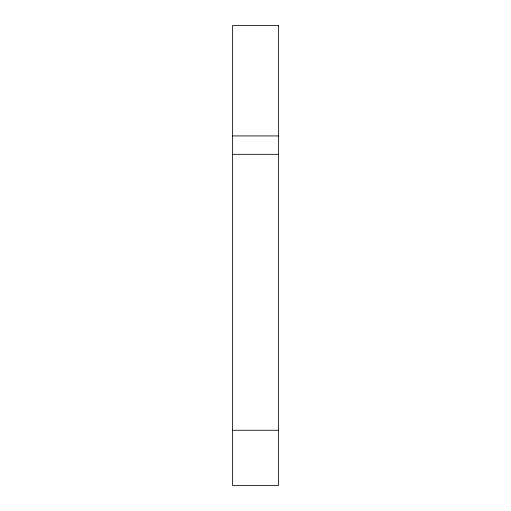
<?xml version="1.0" encoding="UTF-8"?>
<svg xmlns="http://www.w3.org/2000/svg" width="511" height="511" viewBox="0 0 511 511"><rect width="100%" height="100%" fill="white"/><g stroke="black" fill="none" stroke-linecap="round" stroke-linejoin="round"><path stroke-width="0.77" d="M232.505 135.926L278.495 135.926M232.505 154.322L278.495 154.322M232.505 430.262L278.495 430.262M278.495 25.55L232.505 25.55L232.505 485.45L278.495 485.45L278.495 25.55"/></g></svg>
